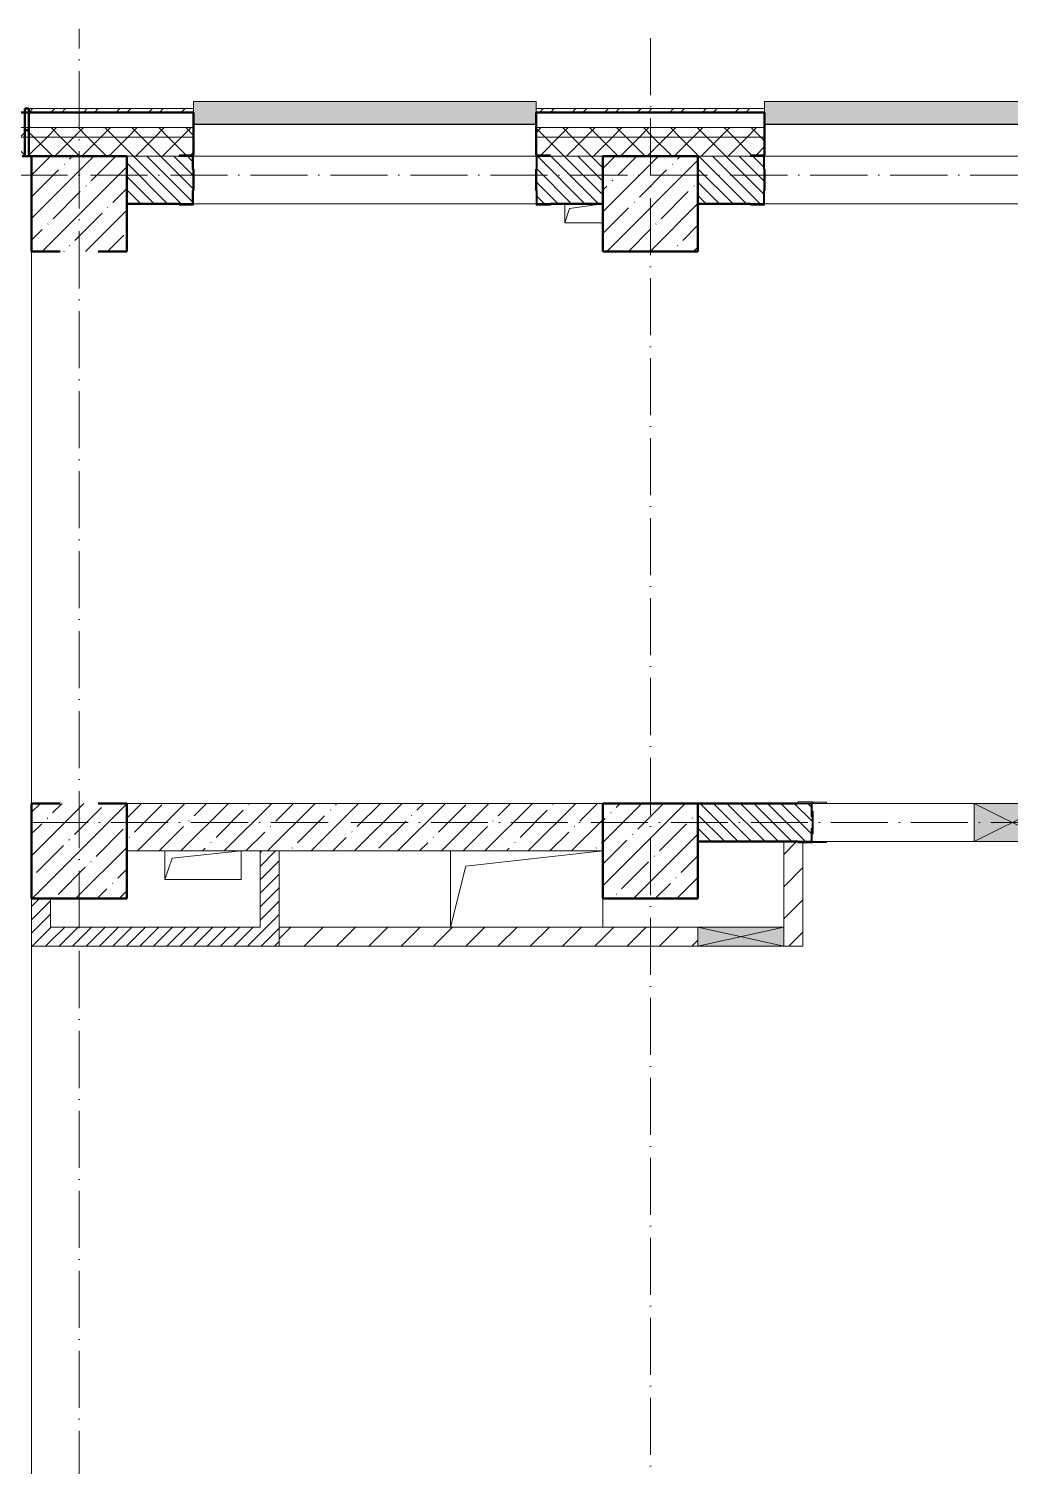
# Model space of a CAD drawing. Header units: millimetres. Extents: x -12989 to 629078, y -109036 to 555275.
# Drawn here: x 554903 to 560058, y 93383 to 100935 of the extents above; entities that cross this region are included whole.
import ezdxf

# ---------------------------------------------------------------- set-up
doc = ezdxf.new("R2010")
doc.units = ezdxf.units.MM
doc.linetypes.add('50_200_ШТРИХ_1Т_ш5_п1_п1_', pattern=[700, 500, -100, 0, -100])
for name, color, linetype, lineweight in [('A-DETL-GENF-OTLN', 7, 'Continuous', 9), ('A-FLOR-____-OTLN', 7, 'Continuous', 9), ('A-GENM-____-MCUT', 7, 'Continuous', 25), ('A-GENM-____-OTLN', 7, 'Continuous', 9), ('A-GENM-____-OTLN-1', 7, 'Continuous', 25), ('A-GLAZ-____-OTLN', 7, 'Continuous', 9), ('A-WALL-____-MCUT-1', 7, 'Continuous', 9), ('A-WALL-____-MCUT-2', 7, 'Continuous', 50), ('A-WALL-____-MCUT-3', 7, 'Continuous', 9), ('A-WALL-____-OTLN', 7, 'Continuous', 9), ('A-WALL-____-PATT-1', 7, 'Continuous', 9), ('A-WALL-FNSH-MCUT-1', 7, 'Continuous', 9), ('I-WALL-____-OTLN', 7, 'Continuous', 9), ('S-COLS-____-MCUT', 7, 'Continuous', 50), ('S-COLS-____-OTLN', 7, 'Continuous', 9), ('S-GRID-____-OTLN-1', 7, '50_200_ШТРИХ_1Т_ш5_п1_п1_', 9)]:
    doc.layers.add(name, color=color, linetype=linetype, lineweight=lineweight)
doc.layers.add('A-GLAZ-____-OTLN-1', color=7, linetype='Continuous', lineweight=9, true_color=0xc0c0c0)
pattern_1 = [(45, (516567.8, 90784.41), (-70.71068, 70.71068), []), (135, (516567.8, 90784.41), (-70.71068, -70.71068), [])]
pattern_2 = [(45, (516567.8, 90784.41), (-114.04925, 114.04925), []), (45, (516681.85, 90784.41), (-114.04925, 114.04925), [201.612, -40.322, 3.353, -36.97])]
pattern_3 = [(135, (516567.8, 90784.41), (-35.35534, -35.35534), [])]
pattern_4 = [(45, (516567.8, 90784.41), (-35.35534, 35.35534), [])]
pattern_5 = [(45, (516567.8, 90784.41), (-84.8528, 84.8528), [])]

# ---------------------------------------------------------------- blocks, each defined once
blk = doc.blocks.new('BSC_Колонна _Прямоугольная - 500х500-V88-АР1_План отверстий 2 этажа в осях 1-64_А-ГГ')
at = {"layer": 'S-COLS-____-OTLN'}
h = blk.add_hatch(dxfattribs=at)
h.set_pattern_fill('FP_117', color=256, style=0, pattern_type=2)
h.set_pattern_definition([(45, (-38600, -5831.04), (-114.04925, 114.04925), []), (45, (-38485.95, -5831.04), (-114.04925, 114.04925), [201.613, -40.323, 3.353, -36.97])])
h.paths.add_polyline_path([(-250, -250), (250, -250), (250, 250), (-250, 250)], flags=0)
at = {"layer": 'S-COLS-____-MCUT'}
for p, q in [((-100, 250), (-250, 250)), ((-250, 250), (-250, -250)), ((250, 250), (100, 250)), ((250, -250), (250, 250)), ((-250, -250), (250, -250))]:
    blk.add_line(p, q, dxfattribs=at)
blk = doc.blocks.new('BSC_Колонна _Прямоугольная - 500х500-V132-АР1_План отверстий 2 этажа в осях 1-64_А-ГГ')
at = {"layer": 'S-COLS-____-OTLN'}
h = blk.add_hatch(dxfattribs=at)
h.set_pattern_fill('FP_162', color=256, style=0, pattern_type=2)
h.set_pattern_definition([(45, (-41600, -5831.04), (-114.04925, 114.04925), []), (45, (-41485.95, -5831.04), (-114.04925, 114.04925), [201.613, -40.323, 3.353, -36.97])])
h.paths.add_polyline_path([(-250, -250), (250, -250), (250, 250), (-250, 250)], flags=0)
at = {"layer": 'S-COLS-____-MCUT'}
for p, q in [((250, 250), (-250, 250)), ((-250, 250), (-250, -250)), ((250, -250), (250, 250)), ((-250, -250), (250, -250))]:
    blk.add_line(p, q, dxfattribs=at)
blk = doc.blocks.new('Фахверк_СКБ_Уголок - 250_2700-27497298-АР1_План отверстий 2 этажа в осях 1-64_А-ГГ')
at = {"layer": 'A-GENM-____-MCUT'}
for p, q in [((200, 181), (125, 181)), ((125, 181), (125, 106)), ((131, 106), (131, 175)), ((131, 175), (200, 175)), ((200, 175), (200, 181)), ((125, 106), (131, 106)), ((131, -6), (125, -6)), ((125, -6), (125, -81)), ((131, -75), (131, -6)), ((200, -75), (131, -75)), ((200, -81), (200, -75)), ((125, -81), (200, -81))]:
    blk.add_line(p, q, dxfattribs=at)
blk = doc.blocks.new('154_Стойка_СКБ_Уголок - СМ-2480_200-28346303-АР1_План отверстий 2 этажа в осях 1-64_А-ГГ')
at = {"layer": 'A-GENM-____-MCUT'}
for p, q in [((125, 156), (125, 81)), ((200, 156), (125, 156)), ((200, 150), (200, 156)), ((125, 81), (131, 81)), ((131, 81), (131, 150)), ((131, 150), (200, 150)), ((131, 19), (125, 19)), ((125, 19), (125, -56)), ((131, -50), (131, 19)), ((125, -56), (200, -56)), ((200, -50), (131, -50)), ((200, -56), (200, -50))]:
    blk.add_line(p, q, dxfattribs=at)
blk = doc.blocks.new('Стойка_Влож_Полоса боковая - Полоса-28213942-АР1_План отверстий 2 этажа в осях 1-64_А-ГГ')
at = {"layer": 'A-GENM-____-OTLN'}
for p, q in [((-5, 60), (0, 60)), ((-5, -60), (-5, 60)), ((0, 31), (0, -31)), ((0, -60), (-5, -60))]:
    blk.add_line(p, q, dxfattribs=at)
blk = doc.blocks.new('Стойка_Влож_Уголок_Опорный - Уголок-28213941-АР1_План отверстий 2 этажа в осях 1-64_А-ГГ')
at = {"layer": 'A-GENM-____-OTLN'}
for p, q in [((-212, -6), (-212, 0)), ((0, 0), (0, -6)), ((-212, -75), (-212, -6)), ((-212, -6), (-206, -6)), ((-212, -75), (-206, -75)), ((-6, -6), (0, -6)), ((-6, -75), (0, -75)), ((0, -6), (0, -75))]:
    blk.add_line(p, q, dxfattribs=at)
blk = doc.blocks.new('AR_Отверстие прямоугольное _в плите_ - AR_Отверстие прямоугольное _в плите_-30459225-АР1_План отверстий 2 этажа в осях 1-64_А-ГГ')
at = {"layer": 'A-GENM-____-OTLN'}
for p, q in [((-200, 75), (-200, -75)), ((-200, -75), (-162.5, 37.5)), ((-162.5, 37.5), (200, 75)), ((200, -75), (200, 75)), ((-200, -75), (200, -75))]:
    blk.add_line(p, q, dxfattribs=at)
blk = doc.blocks.new('AR_Отверстие прямоугольное _в плите_ - AR_Отверстие прямоугольное _в плите_-V165-АР1_План отверстий 2 этажа в осях 1-64_А-ГГ')
at = {"layer": 'A-GENM-____-OTLN'}
for p, q in [((-100, 50), (-100, -50)), ((-100, -50), (-75, 25)), ((-75, 25), (100, 50)), ((-100, -50), (100, -50))]:
    blk.add_line(p, q, dxfattribs=at)
blk = doc.blocks.new('AR_Отверстие прямоугольное _в плите_ - AR_Отверстие прямоугольное _в плите_-30552658-АР1_План отверстий 2 этажа в осях 1-64_А-ГГ')
at = {"layer": 'A-GENM-____-OTLN'}
for p, q in [((-400, 200), (-400, -200)), ((-320, 120), (400, 200)), ((-400, -200), (-320, 120)), ((400, -200), (400, -50))]:
    blk.add_line(p, q, dxfattribs=at)
blk = doc.blocks.new('Отлив_СКБ - Отлив витража_120_НВФ-31885689-АР1_План отверстий 2 этажа в осях 1-64_А-ГГ')
at = {"layer": 'A-GLAZ-____-OTLN-1'}
for points in [[(1800, 2), (1800, 120), (0, 120), (0, 2), (1103.1, 2)], [(1103.1, 0), (1800, 0), (1800, 2), (0, 2), (0, 0)]]:
    blk.add_hatch(color=256, dxfattribs=at).paths.add_polyline_path(points, flags=0)
at = {"layer": 'A-GLAZ-____-OTLN'}
for p, q in [((0, 83), (0, 120)), ((1800, 120), (0, 120)), ((1800, 120), (1800, 83)), ((0, 2), (1800, 2)), ((1800, 0), (0, 0))]:
    blk.add_line(p, q, dxfattribs=at)
blk = doc.blocks.new('Стены 4 - Стены 4-31195499-АР1_План отверстий 2 этажа в осях 1-64_А-ГГ')
at = {"layer": 'A-WALL-____-MCUT-2'}
for p, q in [((-1798.5, 41030.2), (-1798.5, 41010.2)), ((-1548.5, 41030.2), (-1798.5, 41030.2)), ((-1798.5, 41010.2), (-1548.5, 41010.2)), ((-1548.5, 41010.2), (-1548.5, 41030.2))]:
    blk.add_line(p, q, dxfattribs=at)
blk = doc.blocks.new('AR_Отверстие прямоугольное _в стене__БезПР - AR_Отверстие прямоугольное _в стене__БезПР-36428632-АР1_План отверстий 2 этажа в осях 1-64_А-ГГ')
at = {"layer": 'A-GLAZ-____-OTLN'}
blk.add_hatch(color=256, dxfattribs=at).paths.add_polyline_path([(-200, -100), (200, -100), (200, 100), (-200, 100)], flags=0)
at = {"layer": 'A-DETL-GENF-OTLN'}
for p, q in [((-200, -100), (-200, 100)), ((-200, 100), (200, 100)), ((200, 100), (-200, -100)), ((-200, 100), (200, -100)), ((200, 100), (-200, 100)), ((-200, 100), (-200, -100)), ((200, 100), (200, -100)), ((200, -100), (200, 100)), ((200, -100), (-200, -100)), ((-200, -100), (200, -100))]:
    blk.add_line(p, q, dxfattribs=at)
at = {"layer": 'A-GLAZ-____-OTLN'}
blk.add_line((200, 100), (-200, 100), dxfattribs=at)
blk = doc.blocks.new('AR_Отверстие прямоугольное _в стене__БезПР - AR_Отверстие прямоугольное _в стене__БезПР-36427692-АР1_План отверстий 2 этажа в осях 1-64_А-ГГ')
at = {"layer": 'A-GLAZ-____-OTLN'}
blk.add_hatch(color=256, dxfattribs=at).paths.add_polyline_path([(225, -50), (225, 50), (-225, 50), (-225, -50)], flags=0)
at = {"layer": 'A-DETL-GENF-OTLN'}
for p, q in [((-225, -50), (-225, 50)), ((-225, 50), (225, 50)), ((225, 50), (-225, -50)), ((-225, 50), (225, -50)), ((225, 50), (-225, 50)), ((-225, 50), (-225, -50)), ((225, 50), (225, -50)), ((225, -50), (225, 50)), ((225, -50), (-225, -50)), ((-225, -50), (225, -50))]:
    blk.add_line(p, q, dxfattribs=at)
at = {"layer": 'A-GLAZ-____-OTLN'}
blk.add_line((225, 50), (-225, 50), dxfattribs=at)
blk = doc.blocks.new('3эт')
at = {"layer": 'S-GRID-____-OTLN-1', "color": 251, "ltscale": 0.6, "true_color": 0x636466}
for p, q in [((322370.7, -91099.7), (322370.7, -76712.9)), ((325370.7, -91346.1), (325370.7, -76712.9)), ((387845.1, -77482.4), (279340.9, -77482.4)), ((374089.5, -80882.4), (279101.9, -80882.4))]:
    blk.add_line(p, q, dxfattribs=at)

msp = doc.modelspace()

# ---------------------------------------------------------------- hatches: boundary and pattern name
at = {"layer": 'A-WALL-____-PATT-1'}
h = msp.add_hatch(dxfattribs=at)
h.set_pattern_fill('FP_3', color=256, style=0, pattern_type=2)
h.set_pattern_definition([(45, (516567.8, 90784.41), (-85.53659, 85.53659), []), (45, (516624.82, 90784.41), (-85.53659, 85.53659), [])])
h.paths.add_polyline_path([(588432.7976, 100495.4504), (588432.7976, 100515.4504), (584567.7976, 100515.4504), (584567.7976, 100495.4504), (587252.6795, 100495.4504)], flags=0)
h.paths.add_polyline_path([(582767.7976, 100495.4504), (582767.7976, 100515.4504), (581567.7976, 100515.4504), (581567.7976, 100495.4504), (581950.2867, 100495.4504)], flags=0)
h.paths.add_polyline_path([(579767.7976, 100495.4504), (579767.7976, 100515.4504), (578567.7976, 100515.4504), (578567.7976, 100495.4504), (579299.0902, 100495.4504)], flags=0)
h.paths.add_polyline_path([(575764.1617, 100495.4504), (576767.7976, 100495.4504), (576767.7976, 100515.4504), (575567.7976, 100515.4504), (575567.7976, 100495.4504)], flags=0)
h.paths.add_polyline_path([(573112.9652, 100495.4504), (573767.7976, 100495.4504), (573767.7976, 100515.4504), (572567.7976, 100515.4504), (572567.7976, 100495.4504)], flags=0)
h.paths.add_polyline_path([(570767.7976, 100495.4504), (570767.7976, 100515.4504), (569567.7976, 100515.4504), (569567.7976, 100495.4504), (569578.0367, 100495.4504)], flags=0)
h.paths.add_polyline_path([(567767.7976, 100495.4504), (567767.7976, 100515.4504), (566567.7976, 100515.4504), (566567.7976, 100495.4504), (566926.8402, 100495.4504)], flags=0)
h.paths.add_polyline_path([(561767.7976, 100495.4504), (561767.7976, 100515.4504), (560567.7976, 100515.4504), (560567.7976, 100495.4504), (560740.7152, 100495.4504)], flags=0)
h.paths.add_polyline_path([(563567.7976, 100495.4504), (564767.7976, 100495.4504), (564767.7976, 100515.4504), (563567.7976, 100515.4504)], flags=0)
h.paths.add_polyline_path([(557567.7976, 100495.4504), (558767.7976, 100495.4504), (558767.7976, 100515.4504), (557567.7976, 100515.4504)], flags=0)
h.paths.add_polyline_path([(554902.7976, 100495.4504), (555767.7976, 100495.4504), (555767.7976, 100515.4504), (554902.7976, 100515.4504)], flags=0)
h = msp.add_hatch(dxfattribs=at)
h.set_pattern_fill('FP_1', color=256, style=0, pattern_type=2)
h.set_pattern_definition(pattern_1)
h.paths.add_polyline_path([(590917.7976, 100365.4504), (590917.7976, 100415.4504), (584567.7976, 100415.4504), (584567.7976, 100365.4504), (590787.6081, 100365.4504)], flags=0)
h.paths.add_polyline_path([(581950.2867, 100365.4504), (582767.7976, 100365.4504), (582767.7976, 100415.4504), (581567.7976, 100415.4504), (581567.7976, 100365.4504)], flags=0)
h.paths.add_polyline_path([(579767.7976, 100365.4504), (579767.7976, 100415.4504), (578567.7976, 100415.4504), (578567.7976, 100365.4504), (579299.0902, 100365.4504)], flags=0)
h.paths.add_polyline_path([(576767.7976, 100365.4504), (576767.7976, 100415.4504), (575567.7976, 100415.4504), (575567.7976, 100365.4504), (576647.8938, 100365.4504)], flags=0)
h.paths.add_polyline_path([(573767.7976, 100365.4504), (573767.7976, 100415.4504), (572567.7976, 100415.4504), (572567.7976, 100365.4504), (573112.9652, 100365.4504)], flags=0)
h.paths.add_polyline_path([(569567.7976, 100365.4504), (570767.7976, 100365.4504), (570767.7976, 100415.4504), (569567.7976, 100415.4504)], flags=0)
h.paths.add_polyline_path([(566567.7976, 100365.4504), (567767.7976, 100365.4504), (567767.7976, 100415.4504), (566567.7976, 100415.4504)], flags=0)
h.paths.add_polyline_path([(564275.6438, 100365.4504), (564767.7976, 100365.4504), (564767.7976, 100415.4504), (563567.7976, 100415.4504), (563567.7976, 100365.4504)], flags=0)
h.paths.add_polyline_path([(561767.7976, 100365.4504), (561767.7976, 100415.4504), (560567.7976, 100415.4504), (560567.7976, 100365.4504), (560740.7152, 100365.4504)], flags=0)
h.paths.add_polyline_path([(558767.7976, 100365.4504), (558767.7976, 100415.4504), (557567.7976, 100415.4504), (557567.7976, 100365.4504), (558089.5188, 100365.4504)], flags=0)
h.paths.add_polyline_path([(554367.7976, 100365.4504), (555767.7976, 100365.4504), (555767.7976, 100415.4504), (554367.7976, 100415.4504)], flags=0)
h.paths.add_polyline_path([(552567.7976, 100365.4504), (552567.7976, 100415.4504), (551367.7976, 100415.4504), (551367.7976, 100365.4504), (551903.3938, 100365.4504)], flags=0)
h.paths.add_polyline_path([(543567.7976, 100365.4504), (543567.7976, 100415.4504), (540397.7976, 100415.4504), (540397.7976, 100365.4504), (541298.6081, 100365.4504)], flags=0)
h = msp.add_hatch(dxfattribs=at)
h.set_pattern_fill('FP_1', color=256, style=0, pattern_type=2)
h.set_pattern_definition(pattern_1)
h.paths.add_polyline_path([(590917.7976, 100265.4504), (590917.7976, 100365.4504), (584567.7976, 100365.4504), (584567.7976, 100271.4504), (584642.7976, 100271.4504), (584642.7976, 100265.4504), (590787.6081, 100265.4504)], flags=0)
h.paths.add_polyline_path([(581950.2867, 100265.4504), (582692.7976, 100265.4504), (582692.7976, 100271.4504), (582767.7976, 100271.4504), (582767.7976, 100365.4504), (581567.7976, 100365.4504), (581567.7976, 100271.4504), (581642.7976, 100271.4504), (581642.7976, 100265.4504)], flags=0)
h.paths.add_polyline_path([(579692.7976, 100265.4504), (579692.7976, 100271.4504), (579767.7976, 100271.4504), (579767.7976, 100365.4504), (578567.7976, 100365.4504), (578567.7976, 100271.4504), (578642.7976, 100271.4504), (578642.7976, 100265.4504), (579417.7976, 100265.4504)], flags=0)
h.paths.add_polyline_path([(575917.7976, 100265.4504), (576692.7976, 100265.4504), (576692.7976, 100271.4504), (576767.7976, 100271.4504), (576767.7976, 100365.4504), (575567.7976, 100365.4504), (575567.7976, 100271.4504), (575642.7976, 100271.4504), (575642.7976, 100265.4504), (575764.1617, 100265.4504)], flags=0)
h.paths.add_polyline_path([(573112.9652, 100265.4504), (573692.7976, 100265.4504), (573692.7976, 100271.4504), (573767.7976, 100271.4504), (573767.7976, 100365.4504), (572567.7976, 100365.4504), (572567.7976, 100271.4504), (572642.7976, 100271.4504), (572642.7976, 100265.4504)], flags=0)
h.paths.add_polyline_path([(570417.7976, 100265.4504), (570692.7976, 100265.4504), (570692.7976, 100271.4504), (570767.7976, 100271.4504), (570767.7976, 100365.4504), (569567.7976, 100365.4504), (569567.7976, 100271.4504), (569642.7976, 100271.4504), (569642.7976, 100265.4504), (569917.7976, 100265.4504)], flags=0)
h.paths.add_polyline_path([(567417.7976, 100265.4504), (567692.7976, 100265.4504), (567692.7976, 100271.4504), (567767.7976, 100271.4504), (567767.7976, 100365.4504), (566567.7976, 100365.4504), (566567.7976, 100271.4504), (566642.7976, 100271.4504), (566642.7976, 100265.4504), (566926.8402, 100265.4504)], flags=0)
h.paths.add_polyline_path([(564692.7976, 100265.4504), (564692.7976, 100271.4504), (564767.7976, 100271.4504), (564767.7976, 100365.4504), (563567.7976, 100365.4504), (563567.7976, 100271.4504), (563642.7976, 100271.4504), (563642.7976, 100265.4504), (564275.6438, 100265.4504)], flags=0)
h.paths.add_polyline_path([(561692.7976, 100265.4504), (561692.7976, 100271.4504), (561767.7976, 100271.4504), (561767.7976, 100365.4504), (560567.7976, 100365.4504), (560567.7976, 100271.4504), (560642.7976, 100271.4504), (560642.7976, 100265.4504), (561417.7976, 100265.4504)], flags=0)
h.paths.add_polyline_path([(557642.7976, 100265.4504), (558692.7976, 100265.4504), (558692.7976, 100271.4504), (558767.7976, 100271.4504), (558767.7976, 100365.4504), (557567.7976, 100365.4504), (557567.7976, 100271.4504), (557642.7976, 100271.4504)], flags=0)
h.paths.add_polyline_path([(555417.7976, 100265.4504), (555692.7976, 100265.4504), (555692.7976, 100271.4504), (555767.7976, 100271.4504), (555767.7976, 100365.4504), (554367.7976, 100365.4504), (554367.7976, 100265.4504), (554867.7976, 100265.4504)], flags=0)
h.paths.add_polyline_path([(551903.3938, 100265.4504), (552492.7976, 100265.4504), (552492.7976, 100271.4504), (552567.7976, 100271.4504), (552567.7976, 100365.4504), (551367.7976, 100365.4504), (551367.7976, 100265.4504), (551867.7976, 100265.4504)], flags=0)
h.paths.add_polyline_path([(543492.7976, 100265.4504), (543492.7976, 100271.4504), (543567.7976, 100271.4504), (543567.7976, 100365.4504), (540397.7976, 100365.4504), (540397.7976, 100265.4504), (542867.7976, 100265.4504)], flags=0)
h = msp.add_hatch(dxfattribs=at)
h.set_pattern_fill('FP_6', color=256, style=0, pattern_type=2)
h.set_pattern_definition(pattern_3)
h.paths.add_polyline_path([(557917.7976, 100015.4504), (557917.7976, 100265.4504), (557573.7976, 100265.4504), (557573.7976, 100196.4504), (557567.7976, 100196.4504), (557567.7976, 100084.4504), (557573.7976, 100084.4504), (557573.7976, 100015.4504), (557642.7976, 100015.4504)], flags=0)
h.paths.add_polyline_path([(555692.7976, 100015.4504), (555761.7976, 100015.4504), (555761.7976, 100084.4504), (555767.7976, 100084.4504), (555767.7976, 100196.4504), (555761.7976, 100196.4504), (555761.7976, 100265.4504), (555417.7976, 100265.4504), (555417.7976, 100015.4504), (555438.3224, 100015.4504)], flags=0)
h = msp.add_hatch(dxfattribs=at)
h.set_pattern_fill('FP_6', color=256, style=0, pattern_type=2)
h.set_pattern_definition(pattern_3)
h.paths.add_polyline_path([(560573.7976, 100015.4504), (560917.7976, 100015.4504), (560917.7976, 100265.4504), (560573.7976, 100265.4504), (560573.7976, 100196.4504), (560567.7976, 100196.4504), (560567.7976, 100084.4504), (560573.7976, 100084.4504), (560573.7976, 100019.7361)], flags=0)
h.paths.add_polyline_path([(558692.7976, 100015.4504), (558761.7976, 100015.4504), (558761.7976, 100084.4504), (558767.7976, 100084.4504), (558767.7976, 100196.4504), (558761.7976, 100196.4504), (558761.7976, 100265.4504), (558417.7976, 100265.4504), (558417.7976, 100015.4504)], flags=0)
h = msp.add_hatch(dxfattribs=at)
h.set_pattern_fill('FP_25', color=256, style=0, pattern_type=2)
h.set_pattern_definition(pattern_2)
h.paths.add_polyline_path([(557917.7976, 96615.4504), (557917.7976, 96865.4504), (555417.7976, 96865.4504), (555417.7976, 96615.4504), (555438.3224, 96615.4504)], flags=0)
h = msp.add_hatch(dxfattribs=at)
h.set_pattern_fill('FP_6', color=256, style=0, pattern_type=2)
h.set_pattern_definition(pattern_3)
h.paths.add_polyline_path([(560792.7976, 96665.4504), (560917.7976, 96665.4504), (560917.7976, 96865.4504), (560723.7976, 96865.4504), (560723.7976, 96796.4504), (560717.7976, 96796.4504), (560717.7976, 96734.4504), (560723.7976, 96734.4504), (560723.7976, 96665.4504), (560740.7152, 96665.4504)], flags=0)
h.paths.add_polyline_path([(558973.2509, 96665.4504), (559011.7976, 96665.4504), (559011.7976, 96734.4504), (559017.7976, 96734.4504), (559017.7976, 96796.4504), (559011.7976, 96796.4504), (559011.7976, 96865.4504), (558417.7976, 96865.4504), (558417.7976, 96665.4504), (558942.7976, 96665.4504)], flags=0)
h = msp.add_hatch(dxfattribs=at)
h.set_pattern_fill('FP_4', color=256, style=0, pattern_type=2)
h.set_pattern_definition(pattern_5)
h.paths.add_polyline_path([(558867.7976, 96115.4504), (558967.7976, 96115.4504), (558967.7976, 96659.4504), (558942.7976, 96659.4504), (558942.7976, 96665.4504), (558867.7976, 96665.4504), (558867.7976, 96215.4504)], flags=0)
h = msp.add_hatch(dxfattribs=at)
h.set_pattern_fill('FP_5', color=256, style=0, pattern_type=2)
h.set_pattern_definition(pattern_4)
h.paths.add_polyline_path([(556217.7976, 96115.4504), (556217.7976, 96615.4504), (556117.7976, 96615.4504), (556117.7976, 96115.4504)], flags=0)
h = msp.add_hatch(dxfattribs=at)
h.set_pattern_fill('FP_5', color=256, style=0, pattern_type=2)
h.set_pattern_definition(pattern_4)
h.paths.add_polyline_path([(555017.7976, 96115.4504), (555017.7976, 96365.4504), (554917.7976, 96365.4504), (554917.7976, 96115.4504)], flags=0)
h = msp.add_hatch(dxfattribs=at)
h.set_pattern_fill('FP_5', color=256, style=0, pattern_type=2)
h.set_pattern_definition(pattern_4)
h.paths.add_polyline_path([(556117.7976, 96115.4504), (556117.7976, 96215.4504), (555017.7976, 96215.4504), (555017.7976, 96115.4504), (555438.3224, 96115.4504)], flags=0)
h = msp.add_hatch(dxfattribs=at)
h.set_pattern_fill('FP_4', color=256, style=0, pattern_type=2)
h.set_pattern_definition(pattern_5)
h.paths.add_polyline_path([(556217.7976, 96115.4504), (558417.7976, 96115.4504), (558417.7976, 96215.4504), (556217.7976, 96215.4504)], flags=0)
at = {"layer": 'S-COLS-____-OTLN'}
h = msp.add_hatch(dxfattribs=at)
h.set_pattern_fill('FP_25', color=256, style=0, pattern_type=2)
h.set_pattern_definition(pattern_2)
h.paths.add_polyline_path([(554917.7976, 99765.4504), (555417.7976, 99765.4504), (555417.7976, 100265.4504), (554917.7976, 100265.4504), (554917.7976, 100120.257)], flags=0)
h = msp.add_hatch(dxfattribs=at)
h.set_pattern_fill('FP_25', color=256, style=0, pattern_type=2)
h.set_pattern_definition(pattern_2)
h.paths.add_polyline_path([(557917.7976, 99765.4504), (558417.7976, 99765.4504), (558417.7976, 100265.4504), (557917.7976, 100265.4504), (557917.7976, 100120.257)], flags=0)

# ---------------------------------------------------------------- linework, layer by layer
at = {"layer": 'A-FLOR-____-OTLN'}
for p, q in [((554917.7976, 99765.4504), (554917.7976, 96865.4504)), ((555617.7976, 96465.4504), (555617.7976, 96615.4504)), ((556017.7976, 96615.4504), (556017.7976, 96465.4504)), ((557117.7976, 96215.4504), (557117.7976, 96615.4504)), ((556017.7976, 96465.4504), (555617.7976, 96465.4504)), ((557917.7976, 96365.4504), (557917.7976, 96215.4504)), ((554917.7976, 96115.4504), (554917.7976, 89365.4504))]:
    msp.add_line(p, q, dxfattribs=at)
at = {"layer": 'A-WALL-____-MCUT-1'}
for p, q in [((557917.7976, 96865.4504), (555417.7976, 96865.4504)), ((555417.7976, 96615.4504), (557917.7976, 96615.4504))]:
    msp.add_line(p, q, dxfattribs=at)
at = {"layer": 'A-WALL-____-MCUT-2'}
for p, q in [((555767.7976, 100495.4504), (554367.7976, 100495.4504)), ((555767.7976, 100271.4504), (555767.7976, 100495.4504)), ((558767.7976, 100495.4504), (557567.7976, 100495.4504)), ((557567.7976, 100495.4504), (557567.7976, 100271.4504)), ((558767.7976, 100271.4504), (558767.7976, 100495.4504)), ((554867.7976, 100265.4504), (555417.7976, 100265.4504)), ((555417.7976, 100265.4504), (555417.7976, 100015.4504)), ((557917.7976, 100265.4504), (558417.7976, 100265.4504)), ((557917.7976, 100015.4504), (557917.7976, 100265.4504)), ((558417.7976, 100265.4504), (558417.7976, 100015.4504)), ((555767.7976, 100084.4504), (555767.7976, 100196.4504)), ((557567.7976, 100196.4504), (557567.7976, 100084.4504)), ((558767.7976, 100084.4504), (558767.7976, 100196.4504)), ((555417.7976, 100015.4504), (555692.7976, 100015.4504)), ((557642.7976, 100015.4504), (557917.7976, 100015.4504)), ((558417.7976, 100015.4504), (558692.7976, 100015.4504)), ((558942.7976, 96865.4504), (558417.7976, 96865.4504)), ((558417.7976, 96665.4504), (558942.7976, 96665.4504))]:
    msp.add_line(p, q, dxfattribs=at)
at = {"layer": 'A-WALL-____-MCUT-3'}
for p, q in [((555767.7976, 100415.4504), (554367.7976, 100415.4504)), ((555767.7976, 100365.4504), (554367.7976, 100365.4504)), ((558767.7976, 100415.4504), (557567.7976, 100415.4504)), ((558767.7976, 100365.4504), (557567.7976, 100365.4504)), ((555417.7976, 100265.4504), (555692.7976, 100265.4504)), ((557642.7976, 100265.4504), (557917.7976, 100265.4504)), ((558417.7976, 100265.4504), (558692.7976, 100265.4504))]:
    msp.add_line(p, q, dxfattribs=at)
at = {"layer": 'A-WALL-____-OTLN'}
for p, q in [((557567.7976, 100265.4504), (555767.7976, 100265.4504)), ((560567.7976, 100265.4504), (558767.7976, 100265.4504)), ((557567.7976, 100015.4504), (555767.7976, 100015.4504)), ((560567.7976, 100015.4504), (558767.7976, 100015.4504))]:
    msp.add_line(p, q, dxfattribs=at)
at = {"layer": 'A-WALL-FNSH-MCUT-1'}
for p, q in [((555767.7976, 100515.4504), (554902.7976, 100515.4504)), ((554902.7976, 100515.4504), (554902.7976, 100495.4504)), ((555767.7976, 100495.4504), (555767.7976, 100515.4504)), ((558767.7976, 100515.4504), (557567.7976, 100515.4504)), ((557567.7976, 100515.4504), (557567.7976, 100495.4504)), ((558767.7976, 100495.4504), (558767.7976, 100515.4504)), ((558867.7976, 96665.4504), (558867.7976, 96215.4504)), ((556117.7976, 96615.4504), (556117.7976, 96215.4504)), ((556217.7976, 96615.4504), (556217.7976, 96115.4504)), ((558967.7976, 96115.4504), (558967.7976, 96659.4504)), ((554917.7976, 96365.4504), (554917.7976, 96115.4504)), ((555017.7976, 96215.4504), (555017.7976, 96365.4504)), ((556117.7976, 96215.4504), (555017.7976, 96215.4504)), ((558417.7976, 96215.4504), (556217.7976, 96215.4504)), ((554917.7976, 96115.4504), (558417.7976, 96115.4504)), ((558867.7976, 96115.4504), (558967.7976, 96115.4504))]:
    msp.add_line(p, q, dxfattribs=at)
at = {"layer": 'I-WALL-____-OTLN'}
for p, q in [((559017.7976, 96865.4504), (559867.7976, 96865.4504)), ((559867.7976, 96665.4504), (559017.7976, 96665.4504))]:
    msp.add_line(p, q, dxfattribs=at)
at = {"layer": 'S-COLS-____-MCUT'}
for p, q in [((555417.7976, 100265.4504), (554917.7976, 100265.4504)), ((554917.7976, 100265.4504), (554917.7976, 99765.4504)), ((555417.7976, 99765.4504), (555417.7976, 100265.4504)), ((558417.7976, 100265.4504), (557917.7976, 100265.4504)), ((557917.7976, 100265.4504), (557917.7976, 99765.4504)), ((558417.7976, 99765.4504), (558417.7976, 100265.4504)), ((554917.7976, 99765.4504), (555067.7976, 99765.4504)), ((555267.7976, 99765.4504), (555417.7976, 99765.4504)), ((557917.7976, 99765.4504), (558417.7976, 99765.4504))]:
    msp.add_line(p, q, dxfattribs=at)

# ---------------------------------------------------------------- block references
msp.add_blockref('3эт', (232797.0902, 177647.8646))
at = {"layer": 'A-GENM-____-OTLN'}
for name, p in [('AR_Отверстие прямоугольное _в плите_ - AR_Отверстие прямоугольное _в плите_-V165-АР1_План отверстий 2 этажа в осях 1-64_А-ГГ', (557817.7976, 99965.4504)), ('AR_Отверстие прямоугольное _в плите_ - AR_Отверстие прямоугольное _в плите_-30459225-АР1_План отверстий 2 этажа в осях 1-64_А-ГГ', (555817.7976, 96540.4504)), ('AR_Отверстие прямоугольное _в плите_ - AR_Отверстие прямоугольное _в плите_-30552658-АР1_План отверстий 2 этажа в осях 1-64_А-ГГ', (557517.7976, 96415.4504))]:
    msp.add_blockref(name, p, dxfattribs=at)
for name, p, rotation in [('Стойка_Влож_Уголок_Опорный - Уголок-28213941-АР1_План отверстий 2 этажа в осях 1-64_А-ГГ', (559017.7976, 96871.4504), 89.99999999999955), ('Стойка_Влож_Полоса боковая - Полоса-28213942-АР1_План отверстий 2 этажа в осях 1-64_А-ГГ', (559017.7976, 96765.4504), 180)]:
    msp.add_blockref(name, p, dxfattribs=dict(at, rotation=rotation))
at = {"layer": 'A-GENM-____-OTLN-1', "rotation": 180}
for name, p in [('Фахверк_СКБ_Уголок - 250_2700-27497298-АР1_План отверстий 2 этажа в осях 1-64_А-ГГ', (555892.7976, 100190.4504)), ('Фахверк_СКБ_Уголок - 250_2700-27497298-АР1_План отверстий 2 этажа в осях 1-64_А-ГГ', (558892.7976, 100190.4504)), ('154_Стойка_СКБ_Уголок - СМ-2480_200-28346303-АР1_План отверстий 2 этажа в осях 1-64_А-ГГ', (559142.7976, 96815.4504))]:
    msp.add_blockref(name, p, dxfattribs=at)
at = {"layer": 'A-GENM-____-OTLN-1'}
msp.add_blockref('Фахверк_СКБ_Уголок - 250_2700-27497298-АР1_План отверстий 2 этажа в осях 1-64_А-ГГ', (557442.7976, 100090.4504), dxfattribs=at)
at = {"layer": 'A-GLAZ-____-OTLN'}
for name, p in [('Отлив_СКБ - Отлив витража_120_НВФ-31885689-АР1_План отверстий 2 этажа в осях 1-64_А-ГГ', (555767.7976, 100432.4504)), ('Отлив_СКБ - Отлив витража_120_НВФ-31885689-АР1_План отверстий 2 этажа в осях 1-64_А-ГГ', (558767.7976, 100432.4504)), ('AR_Отверстие прямоугольное _в стене__БезПР - AR_Отверстие прямоугольное _в стене__БезПР-36427692-АР1_План отверстий 2 этажа в осях 1-64_А-ГГ', (558642.7976, 96165.4504))]:
    msp.add_blockref(name, p, dxfattribs=at)
at = {"layer": 'A-GLAZ-____-OTLN', "rotation": 180}
msp.add_blockref('AR_Отверстие прямоугольное _в стене__БезПР - AR_Отверстие прямоугольное _в стене__БезПР-36428632-АР1_План отверстий 2 этажа в осях 1-64_А-ГГ', (560067.7976, 96765.4504), dxfattribs=at)
at = {"layer": 'A-WALL-____-OTLN', "rotation": 89.9999999999999}
msp.add_blockref('Стены 4 - Стены 4-31195499-АР1_План отверстий 2 этажа в осях 1-64_А-ГГ', (595913.0396, 102063.9622), dxfattribs=at)
at = {"layer": 'S-COLS-____-OTLN'}
for name, p in [('BSC_Колонна _Прямоугольная - 500х500-V88-АР1_План отверстий 2 этажа в осях 1-64_А-ГГ', (555167.7976, 96615.4504)), ('BSC_Колонна _Прямоугольная - 500х500-V132-АР1_План отверстий 2 этажа в осях 1-64_А-ГГ', (558167.7976, 96615.4504))]:
    msp.add_blockref(name, p, dxfattribs=at)

doc.saveas('drawing.dxf')
